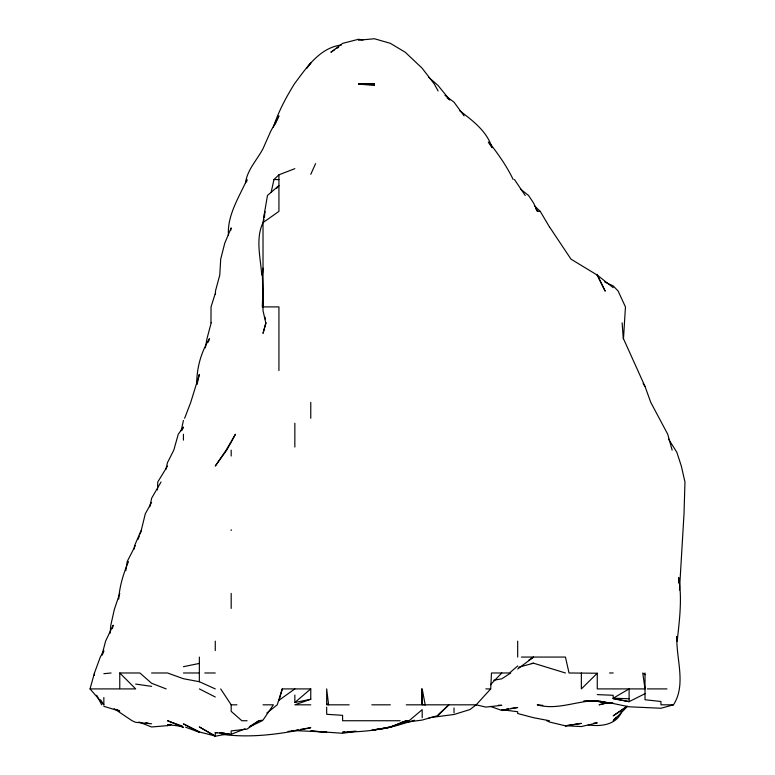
<?xml version="1.0" encoding="UTF-8"?>
<svg xmlns="http://www.w3.org/2000/svg" width="775" height="775" viewBox="0 0 775 775"><rect width="100%" height="100%" fill="white"/><g stroke="black" fill="none" stroke-linecap="round" stroke-linejoin="round"><path stroke-width="1.16" d="M210.974 322.817L211.032 306.9L215.266 293.493M215.431 294.393L215.479 290.983L219.771 275.057L220.71 259.141L224.75 243.224L231.182 227.869L230.805 230.233M262.318 306.9L262.87 290.983L262.367 275.057L263.016 268.121M157.48 489.945L157.761 481.982L167.516 466.066M264.537 217.078L264.759 211.391L267.472 195.474L278.932 185.603L276.617 188.296M429.011 717.766L454.024 714.492L469.941 709.561L476.199 704.824L490.711 688.907L491.486 672.981L509.495 672.981L517.69 665.987M245.549 182.968C246.993 170.093 257.155 159.805 263.016 148.703L270.465 131.808L278.932 115.892L275.115 124.378M94.317 675.257L94.472 672.981L100.285 657.064L103.85 650.748L102.31 654.962M196.724 384.206C196.656 368.135 200.938 352.412 209.434 338.733L208.301 342.143M110.137 633.194L110.806 625.231L114.361 609.315L119.767 593.398M118.73 599.085C119.553 586.074 123.457 573.51 128.514 561.565M679.472 589.988L684.015 513.815L684.964 481.982L681.322 466.066L676.856 452.309L668.612 439.202M165.84 469.476L167.516 462.539L173.803 450.149L178.25 434.233L183.433 427.073L182.135 430.144M263.645 221.631L263.887 219.354M264.139 217.078L264.759 211.391L263.016 222.59L263.016 310.688L265.777 322.817L263.016 333.376L266.106 322.817M134.153 549.058L134.588 545.648L141.408 529.732L145.293 513.815L151.6 502.433M246.634 181.834L246.954 179.558C239.058 197.237 227.162 215.169 228.431 235.271M125.821 570.662L127.168 561.565L135.354 545.648M205.365 347.83L206.973 338.733L211.188 322.817M102.058 654.72L105.584 641.148L113.16 625.231L112.375 628.641M181.156 430.793L183.433 420.467M271.202 192.064L273.963 179.558L278.932 174.811L294.849 168.659M149.74 506.763L151.6 498.528M197.063 384.284L199.349 374.412L190.727 402.399L184.624 418.316M278.932 700.629L282.284 688.907L310.765 688.907L310.765 699.263L294.849 704.824L310.765 704.824M103.85 697.5L103.85 704.824L90.036 688.907L94.472 672.981M282.284 688.907L277.227 704.824L266.803 713.068M273.401 127.265C278.235 111.929 285.897 97.698 294.297 84.058L294.849 83.283C306.813 67.26 319.852 47.624 341.465 44.979M138.095 539.284L139.297 536.097M140.101 533.975L141.302 530.798M310.765 174.346L315.59 163.641M231.715 441.198L235.435 434.233L226.155 450.149L215.266 466.066L226.688 450.149L231.182 442.196M151.813 497.899L161.045 481.982M589.31 700.988L583.633 701.201L597.273 701.365L613.19 703.312L597.273 701.268L613.19 703.506L629.106 706.8L660.939 708.253L673.465 704.824C686.505 684.548 676.003 658.944 676.856 636.449L677.185 641.148C679.501 620.039 682.32 598.62 678.648 577.482L678.832 583.168M621.792 711.373C616.803 724.916 600.548 726.863 588.177 724.877M616.135 717.195L613.19 720.74L627.43 706.5M490.468 684.712L501.764 672.981M521.41 657.064L565.44 657.064L569.024 672.981L597.273 673.233L581.357 688.907L581.357 672.981M438.108 714.705L448.841 704.824L438.108 715.509L422.191 720.062L400.588 722.998M294.849 695.049L294.849 702.499L310.765 688.907M409.093 720.74L422.191 709.658L422.191 717.669M517.69 668.98L533.607 657.064L528.627 660.31M278.932 700.3L294.849 688.907M263.016 704.824L273.372 704.824L263.016 720.111L258.831 720.74L247.099 729.072L231.182 730.903L231.182 734.274L215.266 732.607L215.266 736.25L228.906 733.615M627.12 706.199L613.19 715.829L627.12 706.519M334.79 49.697L330.886 52.225L342.598 43.371L358.515 39.273L363.068 39.942M336.747 48.438L338.694 47.168M510.764 672.981L501.774 678.803L493.811 680.227M250.034 726.223L258.831 720.74M597.273 694.603L613.19 695.291L613.19 698.217L629.106 688.907L629.106 701.646L613.19 698.604L629.106 701.646L645.023 693.693M249.269 727.008L262.299 720.74M231.182 734.274L244.977 728.878M170.907 724.489L167.516 725.623L151.6 726.989L138.861 721.99M411.767 721.079C398.863 724.916 385.688 729.478 372.165 729.682M170.926 724.577L167.516 725.623L170.926 724.325M518.824 667.149L533.607 663.216L565.44 672.981M406.265 721.632L408.58 721.041M607.765 702.576L599.075 704.824L608.482 702.644M401.721 722.31L407.815 720.74L406.265 721.389C386.202 730.118 364.211 731.803 342.598 732.191L344.875 732.007M412.377 720.74L414.557 720.256M183.433 666.694L199.349 663.419M294.849 702.499L310.765 699.263M401.721 722.552L405.131 721.864M490.401 706.413L501.774 710.404L517.69 707.488L510.87 708.437M295.992 730.127L298.259 729.75M300.535 729.382L310.765 727.696C281.722 734.041 251.788 738.294 222.086 734.342M167.516 725.303L170.926 724.751M565.44 725.826L581.357 723.375L565.44 725.826L549.523 722.038L546.762 720.74M291.439 730.815L293.715 730.476M356.248 731.271L342.598 733.286L310.765 730.999L326.682 732.094L294.849 730.583L288.029 731.464M506.317 709.067L508.594 708.747M531.33 663.458L533.607 663.216M103.85 673.698L111.106 672.981M358.515 40.232L374.432 38.75L390.358 43.332L405.218 52.225L422.084 68.142L434.32 84.058L438.108 90.985M593.863 723.123L597.273 722.852L581.357 726.562L565.44 725.729M347.152 731.833L355.105 731.212M592.73 700.852L597.273 700.678C577.123 700.503 557.399 710.627 537.249 704.824L542.829 705.357M374.432 84.058L358.515 84.058L374.432 85.444L374.432 84.058L358.515 83.933M273.963 179.558L278.932 179.558M535.806 208.649L537.453 211.391L540.243 211.391L549.523 227.017M119.767 672.981L135.683 688.907L119.767 688.907L119.767 672.981L139.897 672.981L151.6 683.279L166.179 688.907M151.6 672.981L167.516 672.981L183.433 678.735L199.349 681.7L215.266 688.907M183.433 672.981L199.349 672.981M204.813 672.981L215.266 672.981M609.547 672.981L613.19 672.981M90.036 688.907L119.156 688.907M485.857 688.907L490.711 688.907M647.357 688.907L666.994 688.907M220.681 688.907L231.182 704.824L236.947 704.824M349.176 704.824L326.682 704.824L326.682 688.907L328.59 704.824L326.682 703.787M371.816 704.824L390.358 704.824M406.265 704.824L476.199 704.824M673.465 704.824L660.939 704.824L660.939 701.482L645.023 699.757L645.023 672.981M247.099 720.74L241.858 720.74L231.182 711.363L231.182 704.824M400.103 720.74L342.598 720.74L342.598 715.335L326.682 714.298L326.682 707.149M498.364 705.211L501.774 705.327L485.857 707.1L475.559 704.688M613.19 698.217L629.106 698.75M597.273 701.007L600.683 701.123M215.266 732.607L217.542 732.685M219.819 732.772L224.362 732.927M151.6 723.782L135.683 722.329L132.079 720.74L114.167 708.679M167.516 724.615L182.299 726.398M135.683 684.073L151.6 686.369M549.456 720.74L533.607 717.718L517.69 713.504L517.69 711.731L501.774 709.697L501.774 710.404M145.913 722.697L148.19 723.133M103.85 706.345L119.767 711.121L116.715 709.396M182.299 726.117L167.516 720.74L183.433 727.279M185.554 727.183L199.349 732.336M177.068 724.896L183.433 727.454M604.703 281.984L613.19 285.907L618.082 290.983L625.454 306.9L623.488 338.733L645.023 386.483L650.777 402.399L667.73 434.233L672.158 450.149M199.349 688.907L215.266 696.996M199.349 731.988L183.433 723.879L199.349 731.939L215.266 736.047L199.349 726.931L215.266 736.25M444.986 95.364L454.024 102.174L464.089 115.892M459.517 110.593C472.643 120.638 486.971 131.13 492.057 147.725L488.337 142.183M645.023 674.686L642.746 672.981L645.023 688.907L597.273 688.907L597.273 673.233M447.136 97.844L449.849 99.975L438.108 85.55L428.527 77.161M597.273 275.086L605.091 290.983L597.273 275.086L613.19 287.661M520.403 189.023L528.56 195.474L533.607 203.05L537.453 211.391M534.43 205.792L540.243 211.391M488.938 142.183C498.131 153.973 506.743 166.053 513.186 179.558M514.474 179.558L525.217 195.474M100.576 699.844L103.85 704.824M549.775 227.307L570.981 259.141L597.186 275.057L597.273 275.697M643.114 383.499L645.023 386.483M96.701 695.272L101.699 704.824M374.131 84.058L374.432 85.444M265.002 317.13L265.438 319.407M261.737 275.057C260.594 257.872 255.295 238.797 263.016 222.59L278.932 211.391L278.932 174.811M622.141 322.817L623.265 338.733M262.87 290.983L263.016 306.9L278.932 306.9L278.932 370.566M517.69 641.148L517.69 657.064M454.024 707.982L454.024 712.913M310.765 402.399L310.765 418.316M294.849 423.208L294.849 447.049M231.182 450.149L231.182 456.02M231.182 529.732L231.182 530.497M231.182 593.398L231.182 608.414M215.266 641.148L215.266 650.564M199.349 657.064L199.349 681.7M183.433 434.233L183.433 440.152M310.765 62.969L306.755 68.142L310.765 63.008M406.265 720.74L390.358 727.308L374.432 729.808L390.358 726.979L406.265 720.74M425.194 704.824L422.191 704.485L421.687 688.907L422.191 704.824L422.191 688.907L425.194 704.824"/></g></svg>
